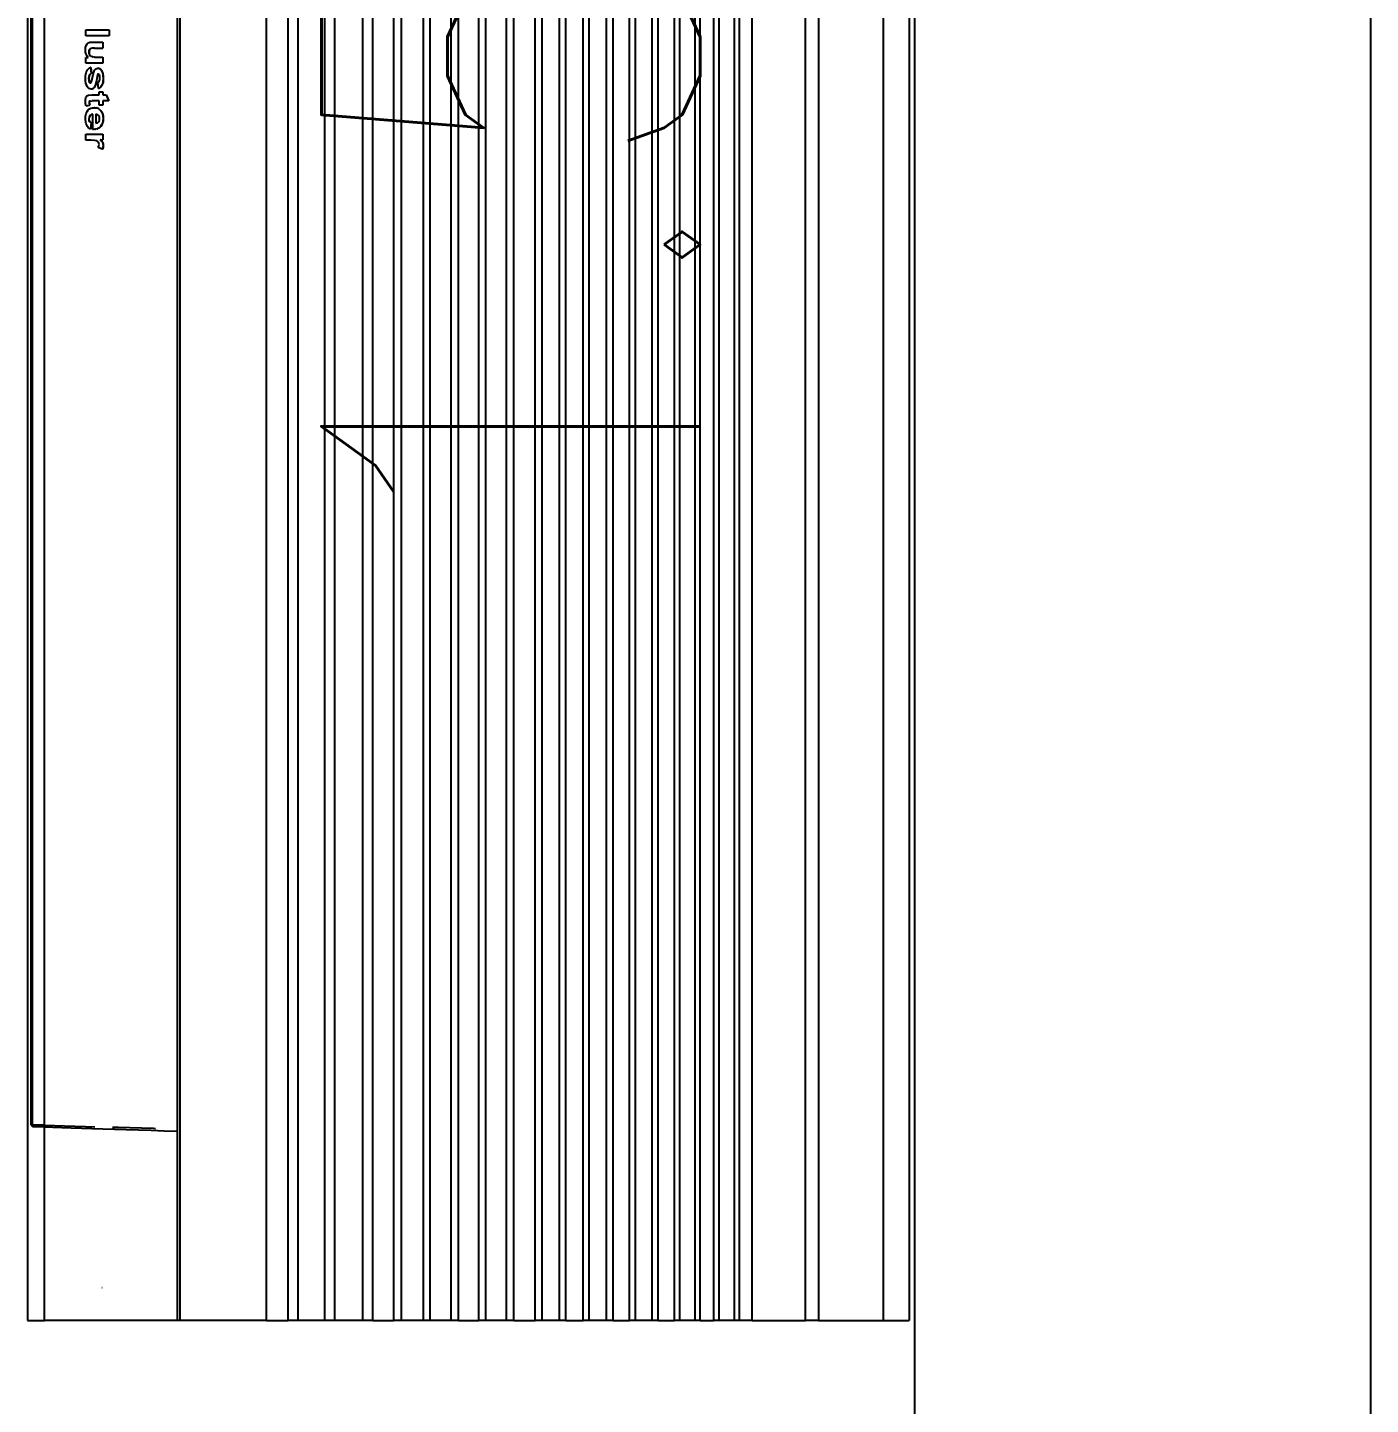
# Model space of a CAD drawing. Header units: inches. Extents: x -106706990 to 300603, y -86718466 to 1728185.
# Drawn here: x 42471.8 to 42913.8, y 15592.7 to 16045.9 of the extents above; entities that cross this region are included whole.
import ezdxf
from ezdxf.enums import TextEntityAlignment as Align

# ---------------------------------------------------------------- set-up
doc = ezdxf.new("R2010")
doc.units = ezdxf.units.IN
doc.header["$MEASUREMENT"] = 0
for name, color, linetype in [('A-ROOMSYM', 3, 'Continuous'), ('A-WALL', 1, 'Continuous'), ('Edges', 7, 'Continuous')]:
    doc.layers.add(name, color=color, linetype=linetype)
doc.styles.add('style1', font='romans.shx', dxfattribs={"height": 750})

# ---------------------------------------------------------------- blocks, each defined once
blk = doc.blocks.new('air con')
at = {"layer": 'Edges'}
for p, q in [((71.402, 41.898), (152.402, 41.898)), ((152.402, 41.095), (152.402, 41.898)), ((71.402, 41.095), (152.402, 41.095)), ((152.402, 39.122), (152.402, 41.095)), ((71.402, 39.122), (152.402, 39.122)), ((152.402, 39.122), (152.402, 38.724)), ((152.402, 38.724), (71.402, 38.724)), ((152.402, 37.092), (152.402, 38.724)), ((152.402, 37.092), (71.402, 37.092)), ((152.402, 36.701), (71.402, 36.701)), ((152.402, 37.092), (152.402, 36.701)), ((152.402, 36.701), (152.402, 36.542)), ((152.402, 36.542), (71.402, 36.542)), ((152.402, 36.542), (152.402, 36.078)), ((152.402, 36.078), (71.402, 36.078)), ((152.402, 35.914), (71.402, 35.914)), ((152.402, 36.078), (152.402, 35.914)), ((152.402, 35.493), (152.402, 35.914)), ((152.402, 35.493), (71.402, 35.493)), ((152.402, 35.493), (152.402, 35.34)), ((152.402, 35.34), (71.402, 35.34)), ((152.402, 35.34), (152.402, 34.877)), ((152.402, 34.877), (71.402, 34.877)), ((152.402, 34.709), (71.402, 34.709)), ((152.402, 34.877), (152.402, 34.709)), ((152.402, 34.207), (152.402, 34.709)), ((152.402, 34.207), (71.402, 34.207)), ((152.402, 34.207), (152.402, 34.022)), ((152.402, 34.022), (71.402, 34.022)), ((152.402, 34.022), (152.402, 33.51)), ((152.402, 33.51), (71.402, 33.51)), ((152.402, 33.335), (71.402, 33.335)), ((152.402, 33.51), (152.402, 33.335)), ((152.402, 32.826), (152.402, 33.335)), ((152.402, 32.826), (71.402, 32.826)), ((152.402, 32.625), (71.402, 32.625)), ((152.402, 32.826), (152.402, 32.625)), ((152.402, 32.625), (152.402, 32.098)), ((152.402, 32.098), (71.402, 32.098)), ((152.402, 32.098), (152.402, 31.911)), ((152.402, 31.911), (71.402, 31.911)), ((152.402, 31.378), (152.402, 31.911)), ((152.402, 31.378), (71.402, 31.378)), ((152.402, 31.378), (152.402, 31.189)), ((152.402, 31.189), (71.402, 31.189)), ((152.402, 31.189), (152.402, 30.654)), ((152.402, 30.654), (71.402, 30.654)), ((152.402, 30.439), (71.402, 30.439)), ((152.402, 30.654), (152.402, 30.439)), ((152.402, 29.791), (152.402, 30.439)), ((152.402, 29.791), (71.402, 29.791)), ((152.402, 29.562), (71.402, 29.562)), ((152.402, 29.791), (152.402, 29.562)), ((152.402, 29.562), (152.402, 28.935)), ((152.402, 28.935), (71.402, 28.935)), ((152.402, 28.714), (71.402, 28.714)), ((152.402, 28.935), (152.402, 28.714)), ((152.402, 28.092), (152.402, 28.714)), ((152.402, 28.092), (71.402, 28.092)), ((152.402, 27.871), (71.402, 27.871)), ((152.402, 28.092), (152.402, 27.871)), ((152.402, 27.871), (152.402, 27.226)), ((152.402, 27.226), (71.402, 27.226)), ((152.402, 27.024), (71.402, 27.024)), ((152.402, 27.226), (152.402, 27.024)), ((152.402, 27.024), (152.402, 26.349)), ((152.402, 26.349), (71.402, 26.349)), ((152.402, 26.349), (152.402, 26.117)), ((152.402, 26.117), (71.402, 26.117)), ((152.402, 25.469), (152.402, 26.117)), ((152.402, 25.469), (71.402, 25.469)), ((152.402, 25.469), (152.402, 25.162)), ((152.402, 25.162), (71.402, 25.162)), ((152.402, 25.162), (152.402, 24.304)), ((152.402, 24.304), (71.402, 24.304)), ((152.402, 24.304), (152.402, 24.002)), ((152.402, 24.002), (71.402, 24.002)), ((152.402, 24.002), (152.402, 23.184)), ((152.402, 23.184), (71.402, 23.184)), ((152.402, 22.883), (71.402, 22.883)), ((152.402, 23.184), (152.402, 22.883)), ((152.402, 22.213), (152.402, 22.883)), ((152.402, 22.213), (71.402, 22.213)), ((152.402, 22.213), (152.402, 19.568)), ((152.402, 19.568), (71.402, 19.568)), ((152.402, 19.493), (71.402, 19.493)), ((146.588, 19.085), (146.601, 19.493)), ((152.402, 19.568), (152.402, 19.493)), ((152.402, 19.493), (152.402, 15.42)), ((146.575, 18.687), (146.588, 19.085)), ((146.504, 18.391), (146.514, 18.752)), ((146.514, 18.752), (146.516, 18.813)), ((146.562, 18.299), (146.575, 18.687)), ((146.494, 18.035), (146.504, 18.391)), ((146.55, 17.923), (146.562, 18.299)), ((146.484, 17.685), (146.494, 18.035)), ((146.538, 17.558), (146.55, 17.923)), ((112.876, 17.402), (113.064, 17.402)), ((112.876, 17.402), (112.876, 17.396)), ((112.876, 17.396), (113.064, 17.396)), ((112.876, 16.682), (112.876, 17.396)), ((113.064, 17.402), (113.064, 17.396)), ((113.064, 17.396), (113.064, 16.682)), ((114.869, 17.308), (115.058, 17.388)), ((114.869, 17.302), (115.058, 17.381)), ((114.869, 17.308), (114.869, 17.302)), ((114.869, 17.206), (114.869, 17.302)), ((115.058, 17.388), (115.058, 17.381)), ((115.058, 17.381), (115.058, 17.206)), ((146.479, 17.503), (146.484, 17.685)), ((146.527, 17.206), (146.538, 17.558)), ((113.253, 17.206), (113.442, 17.206)), ((113.253, 17.206), (113.253, 17.199)), ((113.253, 17.199), (113.442, 17.199)), ((113.253, 16.872), (113.253, 17.199)), ((113.26, 16.807), (113.253, 16.872)), ((113.442, 17.206), (113.442, 17.199)), ((113.442, 16.961), (113.442, 17.199)), ((113.442, 16.948), (113.442, 16.961)), ((113.442, 16.948), (113.444, 16.88)), ((113.444, 16.88), (113.452, 16.834)), ((113.706, 16.883), (113.699, 16.848)), ((113.706, 16.883), (113.708, 16.893)), ((113.706, 16.883), (113.709, 16.89)), ((113.708, 16.893), (113.709, 16.897)), ((113.709, 16.89), (113.708, 16.893)), ((113.711, 16.945), (113.709, 16.897)), ((113.711, 16.945), (113.713, 16.981)), ((113.713, 17.206), (113.901, 17.206)), ((113.713, 17.206), (113.713, 17.199)), ((113.713, 17.199), (113.901, 17.199)), ((113.713, 16.981), (113.713, 17.199)), ((113.901, 17.206), (113.901, 17.199)), ((113.901, 17.199), (113.901, 16.682)), ((114.056, 17.057), (114.057, 17.066)), ((114.056, 17.057), (114.056, 17.052)), ((114.061, 17.017), (114.056, 17.052)), ((114.057, 17.066), (114.059, 17.077)), ((114.059, 17.077), (114.061, 17.084)), ((114.061, 17.091), (114.074, 17.114)), ((114.061, 17.091), (114.061, 17.084)), ((114.077, 16.985), (114.061, 17.017)), ((114.096, 17.146), (114.074, 17.121)), ((114.074, 17.114), (114.097, 17.141)), ((114.074, 17.121), (114.074, 17.114)), ((114.104, 16.958), (114.077, 16.985)), ((114.096, 17.146), (114.107, 17.155)), ((114.096, 17.146), (114.097, 17.141)), ((114.097, 17.141), (114.129, 17.165)), ((114.141, 16.935), (114.104, 16.958)), ((114.107, 17.155), (114.129, 17.172)), ((114.171, 17.192), (114.129, 17.172)), ((114.129, 17.165), (114.171, 17.185)), ((114.129, 17.172), (114.129, 17.165)), ((114.243, 16.904), (114.141, 16.935)), ((114.171, 17.192), (114.222, 17.206)), ((114.171, 17.185), (114.222, 17.199)), ((114.171, 17.192), (114.171, 17.185)), ((114.222, 17.206), (114.284, 17.215)), ((114.222, 17.199), (114.284, 17.208)), ((114.222, 17.206), (114.222, 17.199)), ((114.232, 17.073), (114.231, 17.069)), ((114.231, 17.069), (114.234, 17.066)), ((114.236, 17.085), (114.232, 17.073)), ((114.234, 17.066), (114.232, 17.073)), ((114.236, 17.063), (114.234, 17.066)), ((114.253, 17.097), (114.236, 17.085)), ((114.236, 17.063), (114.236, 17.056)), ((114.25, 17.051), (114.236, 17.063)), ((114.236, 17.056), (114.25, 17.045)), ((114.43, 16.869), (114.243, 16.904)), ((114.25, 17.051), (114.25, 17.045)), ((114.25, 17.051), (114.307, 17.035)), ((114.25, 17.045), (114.307, 17.028)), ((114.295, 17.108), (114.253, 17.097)), ((114.284, 17.215), (114.356, 17.217)), ((114.284, 17.215), (114.284, 17.208)), ((114.284, 17.208), (114.356, 17.211)), ((114.359, 17.112), (114.295, 17.108)), ((114.307, 17.035), (114.426, 17.013)), ((114.307, 17.028), (114.426, 17.006)), ((114.356, 17.217), (114.483, 17.209)), ((114.356, 17.211), (114.483, 17.202)), ((114.411, 17.108), (114.359, 17.112)), ((114.45, 17.096), (114.411, 17.108)), ((114.426, 17.013), (114.554, 16.985)), ((114.426, 17.006), (114.554, 16.978)), ((114.493, 16.851), (114.43, 16.869)), ((114.477, 17.077), (114.45, 17.096)), ((114.493, 17.05), (114.477, 17.077)), ((114.483, 17.209), (114.533, 17.198)), ((114.483, 17.202), (114.533, 17.191)), ((114.671, 17.074), (114.493, 17.05)), ((114.533, 17.198), (114.573, 17.183)), ((114.533, 17.198), (114.533, 17.191)), ((114.533, 17.191), (114.573, 17.176)), ((114.554, 16.985), (114.636, 16.952)), ((114.554, 16.978), (114.636, 16.945)), ((114.573, 17.183), (114.573, 17.176)), ((114.573, 17.183), (114.606, 17.163)), ((114.573, 17.176), (114.606, 17.157)), ((114.606, 17.163), (114.606, 17.157)), ((114.626, 17.146), (114.606, 17.163)), ((114.606, 17.157), (114.633, 17.133)), ((114.626, 17.146), (114.633, 17.14)), ((114.633, 17.14), (114.633, 17.133)), ((114.671, 17.08), (114.633, 17.14)), ((114.633, 17.133), (114.671, 17.08)), ((114.636, 16.952), (114.636, 16.945)), ((114.636, 16.952), (114.643, 16.947)), ((114.636, 16.945), (114.662, 16.925)), ((114.643, 16.947), (114.652, 16.94)), ((114.652, 16.94), (114.662, 16.932)), ((114.662, 16.932), (114.662, 16.925)), ((114.67, 16.922), (114.662, 16.925)), ((114.68, 16.908), (114.67, 16.922)), ((114.671, 17.08), (114.671, 17.074)), ((114.684, 16.9), (114.68, 16.908)), ((114.68, 16.908), (114.68, 16.901)), ((114.68, 16.901), (114.684, 16.9)), ((114.684, 16.9), (114.691, 16.881)), ((114.691, 16.881), (114.695, 16.85)), ((114.782, 17.206), (114.869, 17.206)), ((114.782, 17.206), (114.782, 17.199)), ((114.782, 17.199), (114.869, 17.199)), ((114.782, 17.09), (114.782, 17.199)), ((114.869, 17.09), (114.782, 17.09)), ((114.869, 17.206), (114.869, 17.199)), ((114.869, 16.864), (114.869, 17.09)), ((114.875, 16.768), (114.869, 16.864)), ((115.058, 17.206), (115.187, 17.206)), ((115.058, 17.206), (115.058, 17.199)), ((115.058, 17.199), (115.187, 17.199)), ((115.187, 17.09), (115.058, 17.09)), ((115.058, 17.09), (115.058, 16.888)), ((115.058, 16.885), (115.058, 16.888)), ((115.058, 16.888), (115.058, 16.881)), ((115.058, 16.885), (115.058, 16.881)), ((115.058, 16.881), (115.058, 16.879)), ((115.062, 16.815), (115.058, 16.879)), ((115.187, 17.206), (115.187, 17.199)), ((115.187, 17.199), (115.187, 17.09)), ((115.264, 16.955), (115.263, 16.943)), ((115.263, 16.936), (115.263, 16.943)), ((115.267, 16.885), (115.263, 16.936)), ((115.264, 16.955), (115.268, 16.997)), ((115.28, 16.838), (115.267, 16.885)), ((115.286, 17.058), (115.268, 17.004)), ((115.268, 17.004), (115.268, 16.997)), ((115.268, 17), (115.268, 17.004)), ((115.268, 16.997), (115.268, 17)), ((115.299, 17.08), (115.286, 17.058)), ((115.299, 17.08), (115.315, 17.098)), ((115.355, 17.145), (115.315, 17.105)), ((115.315, 17.098), (115.355, 17.138)), ((115.315, 17.105), (115.315, 17.098)), ((115.404, 17.176), (115.355, 17.145)), ((115.355, 17.138), (115.404, 17.17)), ((115.355, 17.145), (115.355, 17.138)), ((115.404, 17.176), (115.46, 17.199)), ((115.404, 17.17), (115.46, 17.192)), ((115.404, 17.176), (115.404, 17.17)), ((115.928, 16.901), (115.457, 16.901)), ((115.457, 16.901), (115.468, 16.854)), ((115.46, 16.992), (115.459, 16.985)), ((115.459, 16.985), (115.741, 16.985)), ((115.46, 17.199), (115.522, 17.213)), ((115.46, 17.192), (115.522, 17.206)), ((115.46, 17.199), (115.46, 17.192)), ((115.469, 17.035), (115.46, 16.992)), ((115.46, 16.992), (115.739, 16.992)), ((115.499, 17.073), (115.469, 17.035)), ((115.544, 17.098), (115.499, 17.073)), ((115.522, 17.213), (115.589, 17.217)), ((115.522, 17.213), (115.522, 17.206)), ((115.522, 17.206), (115.589, 17.211)), ((115.601, 17.106), (115.544, 17.098)), ((115.589, 17.217), (115.664, 17.213)), ((115.589, 17.217), (115.589, 17.211)), ((115.589, 17.211), (115.664, 17.206)), ((115.654, 17.098), (115.601, 17.106)), ((115.699, 17.075), (115.654, 17.098)), ((115.664, 17.213), (115.731, 17.198)), ((115.664, 17.213), (115.664, 17.206)), ((115.664, 17.206), (115.731, 17.191)), ((115.729, 17.037), (115.699, 17.075)), ((115.739, 16.992), (115.729, 17.037)), ((115.731, 17.198), (115.731, 17.191)), ((115.731, 17.198), (115.79, 17.175)), ((115.731, 17.191), (115.79, 17.168)), ((115.741, 16.985), (115.739, 16.992)), ((115.79, 17.175), (115.79, 17.168)), ((115.79, 17.175), (115.84, 17.141)), ((115.79, 17.168), (115.84, 17.134)), ((115.84, 17.141), (115.84, 17.134)), ((115.88, 17.098), (115.84, 17.141)), ((115.84, 17.134), (115.88, 17.091)), ((115.88, 17.098), (115.88, 17.091)), ((115.888, 17.082), (115.88, 17.091)), ((115.888, 17.082), (115.903, 17.053)), ((115.908, 17.043), (115.903, 17.053)), ((115.908, 17.038), (115.908, 17.043)), ((115.911, 17.033), (115.908, 17.038)), ((115.911, 17.033), (115.924, 16.981)), ((115.924, 16.974), (115.924, 16.981)), ((115.925, 16.959), (115.924, 16.974)), ((115.925, 16.959), (115.928, 16.908)), ((115.928, 16.901), (115.928, 16.908)), ((116.073, 17.206), (116.248, 17.206)), ((116.073, 17.206), (116.073, 17.199)), ((116.073, 17.199), (116.248, 17.199)), ((116.073, 16.682), (116.073, 17.199)), ((116.248, 17.206), (116.248, 17.199)), ((116.248, 17.199), (116.253, 17.137)), ((116.248, 17.125), (116.291, 17.169)), ((116.248, 17.132), (116.253, 17.137)), ((116.248, 17.132), (116.248, 17.125)), ((116.291, 17.175), (116.253, 17.137)), ((116.266, 16.951), (116.262, 16.841)), ((116.278, 17.015), (116.266, 16.951)), ((116.296, 17.05), (116.278, 17.015)), ((116.291, 17.175), (116.329, 17.201)), ((116.291, 17.169), (116.329, 17.194)), ((116.291, 17.175), (116.291, 17.169)), ((116.321, 17.072), (116.296, 17.05)), ((116.351, 17.084), (116.321, 17.072)), ((116.329, 17.201), (116.368, 17.213)), ((116.329, 17.194), (116.368, 17.206)), ((116.329, 17.201), (116.329, 17.194)), ((116.388, 17.088), (116.351, 17.084)), ((116.368, 17.213), (116.411, 17.217)), ((116.368, 17.213), (116.368, 17.206)), ((116.368, 17.206), (116.411, 17.211)), ((116.431, 17.082), (116.388, 17.088)), ((116.411, 17.217), (116.474, 17.211)), ((116.411, 17.217), (116.411, 17.211)), ((116.411, 17.211), (116.474, 17.204)), ((116.477, 17.065), (116.431, 17.082)), ((116.474, 17.211), (116.535, 17.192)), ((116.474, 17.211), (116.474, 17.204)), ((116.474, 17.204), (116.535, 17.185)), ((116.535, 17.185), (116.477, 17.065)), ((116.535, 17.192), (116.535, 17.185)), ((146.456, 16.673), (146.464, 16.956)), ((146.505, 16.546), (146.516, 16.869)), ((146.516, 16.869), (146.527, 17.206)), ((151.402, 17.184), (151.402, 17.175)), ((113.064, 16.682), (112.876, 16.682)), ((113.279, 16.757), (113.26, 16.807)), ((113.312, 16.72), (113.279, 16.757)), ((113.361, 16.693), (113.312, 16.72)), ((113.422, 16.676), (113.361, 16.693)), ((113.49, 16.67), (113.422, 16.676)), ((113.452, 16.834), (113.452, 16.828)), ((113.467, 16.812), (113.452, 16.828)), ((113.467, 16.812), (113.49, 16.796)), ((113.467, 16.812), (113.467, 16.806)), ((113.467, 16.806), (113.49, 16.789)), ((113.49, 16.796), (113.521, 16.785)), ((113.49, 16.796), (113.49, 16.789)), ((113.49, 16.789), (113.521, 16.778)), ((113.559, 16.676), (113.49, 16.67)), ((113.521, 16.785), (113.56, 16.781)), ((113.521, 16.785), (113.521, 16.778)), ((113.521, 16.778), (113.56, 16.774)), ((113.624, 16.694), (113.559, 16.676)), ((113.56, 16.781), (113.605, 16.786)), ((113.56, 16.781), (113.56, 16.774)), ((113.56, 16.774), (113.605, 16.779)), ((113.605, 16.786), (113.646, 16.8)), ((113.605, 16.779), (113.646, 16.794)), ((113.605, 16.786), (113.605, 16.779)), ((113.681, 16.722), (113.624, 16.694)), ((113.646, 16.8), (113.678, 16.822)), ((113.646, 16.794), (113.678, 16.815)), ((113.646, 16.8), (113.646, 16.794)), ((113.678, 16.822), (113.699, 16.841)), ((113.678, 16.822), (113.678, 16.815)), ((113.726, 16.759), (113.681, 16.722)), ((113.699, 16.848), (113.699, 16.841)), ((113.726, 16.682), (113.726, 16.759)), ((113.901, 16.682), (113.726, 16.682)), ((114.03, 16.836), (114.219, 16.857)), ((114.03, 16.829), (114.219, 16.85)), ((114.03, 16.836), (114.03, 16.829)), ((114.047, 16.794), (114.03, 16.829)), ((114.071, 16.763), (114.047, 16.794)), ((114.102, 16.736), (114.071, 16.763)), ((114.141, 16.713), (114.102, 16.736)), ((114.187, 16.694), (114.141, 16.713)), ((114.241, 16.681), (114.187, 16.694)), ((114.219, 16.857), (114.219, 16.85)), ((114.237, 16.822), (114.219, 16.85)), ((114.237, 16.822), (114.268, 16.797)), ((114.237, 16.822), (114.237, 16.815)), ((114.237, 16.815), (114.268, 16.79)), ((114.302, 16.673), (114.241, 16.681)), ((114.268, 16.797), (114.312, 16.781)), ((114.268, 16.797), (114.268, 16.79)), ((114.268, 16.79), (114.312, 16.774)), ((114.371, 16.67), (114.302, 16.673)), ((114.312, 16.781), (114.371, 16.776)), ((114.312, 16.781), (114.312, 16.774)), ((114.312, 16.774), (114.371, 16.769)), ((114.371, 16.776), (114.435, 16.781)), ((114.371, 16.776), (114.371, 16.769)), ((114.371, 16.769), (114.435, 16.774)), ((114.446, 16.673), (114.371, 16.67)), ((114.435, 16.781), (114.481, 16.795)), ((114.435, 16.774), (114.481, 16.788)), ((114.435, 16.781), (114.435, 16.774)), ((114.512, 16.683), (114.446, 16.673)), ((114.481, 16.795), (114.5, 16.811)), ((114.481, 16.788), (114.5, 16.804)), ((114.481, 16.795), (114.481, 16.788)), ((114.503, 16.839), (114.493, 16.851)), ((114.5, 16.811), (114.506, 16.825)), ((114.5, 16.811), (114.5, 16.804)), ((114.506, 16.825), (114.503, 16.839)), ((114.568, 16.699), (114.512, 16.683)), ((114.613, 16.721), (114.568, 16.699)), ((114.649, 16.748), (114.613, 16.721)), ((114.675, 16.777), (114.649, 16.748)), ((114.69, 16.809), (114.675, 16.777)), ((114.695, 16.843), (114.69, 16.809)), ((114.695, 16.85), (114.695, 16.843)), ((114.885, 16.738), (114.875, 16.768)), ((114.901, 16.715), (114.885, 16.738)), ((114.926, 16.697), (114.901, 16.715)), ((114.961, 16.683), (114.926, 16.697)), ((115.005, 16.673), (114.961, 16.683)), ((115.053, 16.67), (115.005, 16.673)), ((115.132, 16.675), (115.053, 16.67)), ((115.078, 16.797), (115.062, 16.815)), ((115.062, 16.815), (115.062, 16.808)), ((115.062, 16.808), (115.078, 16.79)), ((115.078, 16.797), (115.11, 16.79)), ((115.078, 16.797), (115.078, 16.79)), ((115.078, 16.79), (115.11, 16.784)), ((115.11, 16.79), (115.186, 16.804)), ((115.11, 16.784), (115.186, 16.797)), ((115.11, 16.79), (115.11, 16.784)), ((115.202, 16.691), (115.132, 16.675)), ((115.186, 16.804), (115.186, 16.797)), ((115.202, 16.697), (115.186, 16.797)), ((115.202, 16.697), (115.202, 16.691)), ((115.302, 16.796), (115.28, 16.838)), ((115.333, 16.758), (115.302, 16.796)), ((115.384, 16.72), (115.333, 16.758)), ((115.446, 16.692), (115.384, 16.72)), ((115.521, 16.676), (115.446, 16.692)), ((115.468, 16.854), (115.468, 16.847)), ((115.501, 16.813), (115.468, 16.847)), ((115.501, 16.813), (115.55, 16.788)), ((115.501, 16.813), (115.501, 16.806)), ((115.501, 16.806), (115.55, 16.781)), ((115.608, 16.67), (115.521, 16.676)), ((115.55, 16.788), (115.61, 16.779)), ((115.55, 16.788), (115.55, 16.781)), ((115.55, 16.781), (115.61, 16.772)), ((115.716, 16.68), (115.608, 16.67)), ((115.61, 16.779), (115.651, 16.784)), ((115.61, 16.779), (115.61, 16.772)), ((115.61, 16.772), (115.651, 16.777)), ((115.651, 16.784), (115.684, 16.797)), ((115.651, 16.777), (115.684, 16.79)), ((115.651, 16.784), (115.651, 16.777)), ((115.684, 16.797), (115.711, 16.82)), ((115.684, 16.79), (115.711, 16.813)), ((115.684, 16.797), (115.684, 16.79)), ((115.711, 16.82), (115.73, 16.846)), ((115.711, 16.82), (115.711, 16.813)), ((115.762, 16.692), (115.716, 16.68)), ((115.73, 16.853), (115.918, 16.83)), ((115.73, 16.853), (115.73, 16.846)), ((115.73, 16.846), (115.918, 16.823)), ((115.803, 16.709), (115.762, 16.692)), ((115.84, 16.731), (115.803, 16.709)), ((115.871, 16.757), (115.84, 16.731)), ((115.918, 16.823), (115.871, 16.757)), ((115.918, 16.83), (115.918, 16.823)), ((116.262, 16.682), (116.073, 16.682)), ((116.262, 16.841), (116.262, 16.682)), ((146.447, 16.349), (146.456, 16.673)), ((146.495, 16.239), (146.505, 16.546)), ((146.429, 15.722), (146.438, 16.032)), ((146.438, 16.032), (146.447, 16.349)), ((146.486, 15.948), (146.495, 16.239)), ((146.421, 15.42), (146.429, 15.722)), ((146.468, 15.42), (146.477, 15.675)), ((146.477, 15.675), (146.486, 15.948)), ((146.421, 15.42), (76.921, 15.42)), ((146.468, 15.42), (146.421, 15.42)), ((146.421, 15.42), (146.421, 15.051)), ((152.402, 15.42), (146.468, 15.42)), ((146.468, 15.42), (146.468, 15.051)), ((152.402, 14.898), (152.402, 15.42)), ((71.402, 14.898), (152.402, 14.898)), ((146.421, 15.051), (76.921, 15.051)), ((146.421, 15.012), (76.921, 15.012)), ((146.468, 15.051), (146.421, 15.051)), ((146.421, 15.051), (146.421, 15.012))]:
    blk.add_line(p, q, dxfattribs=at)

msp = doc.modelspace()

# ---------------------------------------------------------------- linework, layer by layer
at = {"layer": 'A-WALL', "color": 8}
for p, q in [((42763.78, 14104.44), (42763.78, 18104.44)), ((42913.78, 18104.44), (42913.78, 14104.44))]:
    msp.add_line(p, q, dxfattribs=at)

# ---------------------------------------------------------------- block references
at = {"xscale": 10.74849191040555, "yscale": 10.74849191040555, "zscale": 10.74849191040555, "rotation": 270}
msp.add_blockref('air con', (42311.65, 17258.43), dxfattribs=at)

# ---------------------------------------------------------------- texts
at = {"layer": 'A-ROOMSYM', "color": 8, "style": 'style1', "width": 0.8}
msp.add_text('1.5hp', height=124.656, rotation=90, dxfattribs=at).set_placement((42693.14, 16055.65), align=Align.CENTER)

doc.saveas('drawing.dxf')
